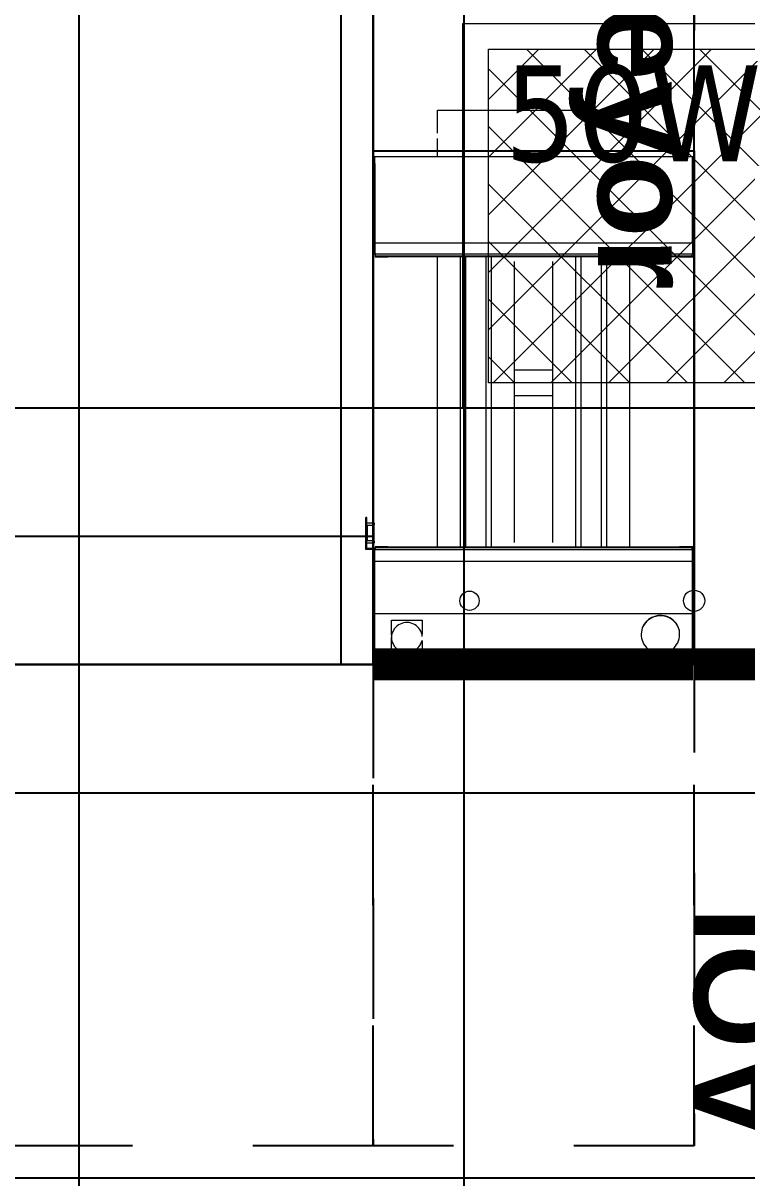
# Model space of a CAD drawing. Header units: centimetres. Extents: x 405564 to 502064, y 46284 to 60634.
# Drawn here: x 455251 to 455363.8, y 53962.5 to 54142.5 of the extents above; entities that cross this region are included whole.
import ezdxf
from ezdxf import colors
from ezdxf.entities.mleader import LeaderData, LeaderLine
from ezdxf.math import Vec2, Vec3
from ezdxf.xclip import XClip

# ---------------------------------------------------------------- set-up
doc = ezdxf.new("R2010")
doc.units = ezdxf.units.CM
doc.header["$XCLIPFRAME"] = 0
doc.linetypes.add('3+1_3b$0$DASHED', pattern=[0.25, 0.125, -0.125])
for name, color, linetype in [('---___EB_draft03_cihazlar', 8, 'Continuous'), ('0-KRCN-ASMATAVAN-130426', 8, 'Continuous'), ('AS_DUV', 8, 'Continuous'), ('AS_PYZ_BINA', 8, 'Continuous')]:
    doc.layers.add(name, color=color, linetype=linetype)
for name, color, linetype, lineweight in [('0-KRCN-AYDINLATMA-130426', 8, 'Continuous', 9), ('0-KRCN-MİMARİ-220526', 8, 'Continuous', 9), ('OL_Ic', 8, 'Continuous', 9)]:
    doc.layers.add(name, color=color, linetype=linetype, lineweight=lineweight)
doc.styles.add('Kalin02', font='arialbd.ttf')
doc.styles.add('Normal_ITL', font='swissi.ttf')
doc.styles.add('TAHOMA', font='tahoma.ttf')

# ---------------------------------------------------------------- blocks, each defined once
blk = doc.blocks.new('50W 60x60 cm  SIVA ALTI LED ARMATÜR')
at = {"layer": '0-KRCN-AYDINLATMA-130426'}
h = blk.add_hatch(dxfattribs=at)
h.set_pattern_fill('ANSI37', color=256, scale=0.2)
h.paths.add_polyline_path([(-2.6, 2.594), (2.6, 2.594), (2.6, -2.606), (-2.6, -2.606)])
for points in [[(-3, 2.994), (3, 2.994), (3, -3.007), (-3, -3.007)], [(-2.6, 2.594), (2.6, 2.594), (2.6, -2.606), (-2.6, -2.606)]]:
    blk.add_lwpolyline(points, close=True, dxfattribs=at)
at = {"layer": '0-KRCN-AYDINLATMA-130426', "insert": (-2.35, 2.344), "char_height": 1.5, "attachment_point": 1, "style": 'TAHOMA'}
blk.add_mtext_dynamic_manual_height_columns('{\\fTahoma|b0|i0|c162|p34;50W}', width=1.5, gutter_width=1.25, heights=[0], dxfattribs=at)
blk = doc.blocks.new('G$C27E741DA')
at = {"layer": '0-KRCN-AYDINLATMA-130426', "xscale": 10, "yscale": 10, "zscale": 10}
blk.add_blockref('50W 60x60 cm  SIVA ALTI LED ARMATÜR', (17285.47, 6978.47), dxfattribs=at)
blk = doc.blocks.new('REFLOW')
at = {"layer": '---___EB_draft03_cihazlar'}
for p, q in [((275624.62, -40403.96), (275473.62, -40403.96)), ((275604.62, -40832.75), (275604.62, -40403.96)), ((275624.62, -40832.75), (275624.62, -40403.96)), ((275624.62, -40408.96), (275473.62, -40408.96))]:
    blk.add_line(p, q, dxfattribs=at)
at = {"layer": '---___EB_draft03_cihazlar', "color": 1, "linetype": '3+1_3b$0$DASHED', "ltscale": 150}
blk.add_lwpolyline([(275398.62, -40403.96), (275699.62, -40403.96), (275699.62, -40868.96), (275398.62, -40868.96), (275398.62, -40403.96)], dxfattribs=at)
at = {"layer": '---___EB_draft03_cihazlar', "color": 1}
blk.add_lwpolyline([(275473.62, -40403.96), (275624.62, -40403.96), (275624.62, -40868.96), (275473.62, -40868.96), (275473.62, -40403.96)], dxfattribs=at)
blk = doc.blocks.new('AOI')
at = {"layer": '---___EB_draft03_cihazlar', "color": 1, "const_width": 5}
blk.add_lwpolyline([(274949.94, -39876.35), (274949.94, -39766.35)], dxfattribs=at)
at = {"layer": '---___EB_draft03_cihazlar', "color": 1, "linetype": '3+1_3b$0$DASHED', "ltscale": 150}
blk.add_lwpolyline([(274874.94, -39766.35), (275150.94, -39766.35), (275150.94, -39876.35), (274874.94, -39876.35)], close=True, dxfattribs=at)
at = {"layer": '---___EB_draft03_cihazlar', "color": 1}
blk.add_lwpolyline([(274949.94, -39766.35), (275075.94, -39766.35), (275075.94, -39876.35), (274949.94, -39876.35), (274949.94, -39766.35)], dxfattribs=at)
at = {"layer": '---___EB_draft03_cihazlar', "insert": (274874.94, -39766.35), "char_height": 15, "attachment_point": 1, "style": 'Kalin02'}
blk.add_mtext_dynamic_manual_height_columns('AOI', width=590.7316, gutter_width=750, heights=[137.08], dxfattribs=at)
blk = doc.blocks.new('Conveyor0.5M')
at = {"layer": '---___EB_draft03_cihazlar', "linetype": 'Continuous', "lineweight": 15}
for p, q in [((276846.57, -40180.96), (276847.67, -40180.96)), ((276846.57, -40180.98), (276846.57, -40180.96)), ((276846.57, -40181.16), (276846.57, -40180.98)), ((276846.57, -40230.66), (276846.57, -40181.16)), ((276847.67, -40181.16), (276846.57, -40181.16)), ((276847.67, -40180.96), (276854.52, -40180.96)), ((276847.67, -40181.16), (276861.82, -40181.16)), ((276858.79, -40181.16), (276847.67, -40181.16)), ((276854.92, -40180.96), (276854.52, -40180.96)), ((276854.92, -40180.96), (276861.82, -40180.96)), ((276860.02, -40181.16), (276858.86, -40181.16)), ((276860.02, -40230.66), (276860.02, -40181.16)), ((276860.07, -40181.16), (276861.72, -40181.16)), ((276861.82, -40180.86), (276862.12, -40180.86)), ((276862.12, -40180.96), (276861.82, -40180.96)), ((276861.82, -40180.96), (276861.82, -40181.16)), ((276861.82, -40181.21), (276861.82, -40181.16)), ((276861.82, -40181.16), (276861.82, -40230.66)), ((276862.12, -40181.21), (276861.82, -40181.21)), ((276862.12, -40180.86), (276862.24, -40180.86)), ((276862.12, -40229.86), (276862.12, -40180.86)), ((276862.12, -40180.86), (276862.12, -40229.85)), ((276862.24, -40180.96), (276862.12, -40180.96)), ((276862.12, -40180.96), (276862.12, -40181.96)), ((276862.12, -40181.96), (276862.12, -40180.96)), ((276862.24, -40181.21), (276862.12, -40181.21)), ((276862.12, -40181.21), (276862.12, -40182.21)), ((276862.12, -40182.21), (276862.12, -40181.21)), ((276862.12, -40181.96), (276862.12, -40229.61)), ((276862.12, -40182.21), (276862.12, -40229.86)), ((276862.24, -40180.86), (276862.24, -40228.86)), ((276862.24, -40182.96), (276862.24, -40180.96)), ((276862.24, -40183.21), (276862.24, -40181.21)), ((276907.4, -40180.86), (276907.52, -40180.86)), ((276907.4, -40228.86), (276907.4, -40180.86)), ((276907.52, -40180.96), (276907.4, -40180.96)), ((276907.4, -40180.96), (276907.4, -40182.96)), ((276907.52, -40181.21), (276907.4, -40181.21)), ((276907.4, -40181.21), (276907.4, -40183.21)), ((276907.52, -40180.86), (276907.82, -40180.86)), ((276907.52, -40180.86), (276907.52, -40229.86)), ((276907.52, -40229.85), (276907.52, -40180.86)), ((276907.82, -40180.96), (276907.52, -40180.96)), ((276907.52, -40181.96), (276907.52, -40180.96)), ((276907.52, -40180.96), (276907.52, -40181.96)), ((276907.82, -40181.21), (276907.52, -40181.21)), ((276907.52, -40182.21), (276907.52, -40181.21)), ((276907.52, -40181.21), (276907.52, -40182.21)), ((276907.52, -40229.61), (276907.52, -40181.96)), ((276907.52, -40229.86), (276907.52, -40182.21)), ((276907.67, -40180.86), (276907.67, -40180.96)), ((276907.82, -40181.16), (276907.67, -40181.16)), ((276907.67, -40181.16), (276907.67, -40181.21)), ((276907.82, -40181.16), (276907.82, -40180.96)), ((276907.92, -40180.96), (276907.82, -40180.96)), ((276907.92, -40181.16), (276907.82, -40181.16)), ((276907.82, -40230.66), (276907.82, -40181.16)), ((276913.32, -40180.96), (276907.92, -40180.96)), ((276917.81, -40181.16), (276907.92, -40181.16)), ((276909.57, -40181.16), (276907.92, -40181.16)), ((276910.79, -40181.16), (276909.62, -40181.16)), ((276909.62, -40230.66), (276909.62, -40181.16)), ((276917.81, -40181.16), (276910.86, -40181.16)), ((276913.73, -40180.96), (276913.32, -40180.96)), ((276917.81, -40180.96), (276913.73, -40180.96)), ((276917.81, -40181.16), (276917.81, -40180.96)), ((276924.19, -40180.96), (276917.81, -40180.96)), ((276924.19, -40181.16), (276917.81, -40181.16)), ((276917.81, -40230.66), (276917.81, -40181.16)), ((276925.72, -40180.96), (276924.19, -40180.96)), ((276925.72, -40181.16), (276924.19, -40181.16)), ((276925.72, -40181.16), (276925.72, -40180.96)), ((276925.72, -40230.66), (276925.72, -40181.16)), ((276862.12, -40182.96), (276862.24, -40182.96)), ((276862.12, -40183.18), (276862.14, -40183.18)), ((276862.12, -40183.21), (276862.24, -40183.21)), ((276862.14, -40183.28), (276862.12, -40183.28)), ((276862.12, -40183.43), (276862.14, -40183.43)), ((276862.14, -40183.53), (276862.12, -40183.53)), ((276862.14, -40228.38), (276862.14, -40183.18)), ((276862.19, -40183.18), (276862.14, -40183.18)), ((276862.14, -40228.63), (276862.14, -40183.43)), ((276862.19, -40183.43), (276862.14, -40183.43)), ((276862.19, -40228.38), (276862.19, -40183.18)), ((276862.19, -40228.63), (276862.19, -40183.43)), ((276907.45, -40183.18), (276907.45, -40228.38)), ((276907.45, -40183.43), (276907.45, -40228.63)), ((276907.5, -40183.18), (276907.5, -40228.38)), ((276907.5, -40183.43), (276907.5, -40228.63)), ((276921.07, -40183.16), (276921.02, -40183.16)), ((276839.37, -40220.91), (276839.37, -40190.91)), ((276839.47, -40190.91), (276839.37, -40190.91)), ((276842.96, -40190.91), (276839.47, -40190.91)), ((276846.57, -40190.91), (276843.78, -40190.91)), ((276907.45, -40190.91), (276862.19, -40190.91)), ((276907.45, -40194.5), (276862.19, -40194.5)), ((276907.45, -40195.32), (276862.19, -40195.32)), ((276907.45, -40198.5), (276862.19, -40198.5)), ((276907.45, -40199.32), (276862.19, -40199.32)), ((276906.72, -40202.91), (276862.92, -40202.91)), ((276879.87, -40202.91), (276879.87, -40208.91)), ((276883.87, -40202.91), (276883.87, -40208.91)), ((276906.72, -40208.91), (276862.92, -40208.91)), ((276907.45, -40212.5), (276862.19, -40212.5)), ((276907.45, -40213.32), (276862.19, -40213.32)), ((276907.45, -40216.5), (276862.19, -40216.5)), ((276907.45, -40217.32), (276862.19, -40217.32)), ((276839.47, -40220.91), (276839.37, -40220.91)), ((276842.96, -40220.91), (276839.47, -40220.91)), ((276846.57, -40220.91), (276843.78, -40220.91)), ((276907.45, -40220.91), (276862.19, -40220.91)), ((276918.84, -40225.66), (276918.84, -40223.26)), ((276918.84, -40223.26), (276921.03, -40223.26)), ((276921.98, -40223.26), (276923.51, -40223.26)), ((276923.51, -40223.26), (276923.51, -40224.39)), ((276918.84, -40228.06), (276918.84, -40225.66)), ((276923.51, -40226.93), (276923.51, -40228.06)), ((276862.12, -40228.28), (276862.14, -40228.28)), ((276862.14, -40228.38), (276862.12, -40228.38)), ((276862.12, -40228.53), (276862.14, -40228.53)), ((276862.24, -40228.61), (276862.12, -40228.61)), ((276862.14, -40228.63), (276862.12, -40228.63)), ((276862.24, -40228.86), (276862.12, -40228.86)), ((276862.19, -40228.38), (276862.14, -40228.38)), ((276862.19, -40228.63), (276862.14, -40228.63)), ((276862.24, -40230.61), (276862.24, -40228.61)), ((276907.52, -40228.61), (276907.4, -40228.61)), ((276907.4, -40228.61), (276907.4, -40230.61)), ((276907.52, -40228.86), (276907.4, -40228.86)), ((276907.45, -40228.38), (276907.5, -40228.38)), ((276907.45, -40228.63), (276907.5, -40228.63)), ((276907.5, -40228.28), (276907.52, -40228.28)), ((276907.52, -40228.38), (276907.5, -40228.38)), ((276907.5, -40228.53), (276907.52, -40228.53)), ((276907.52, -40228.63), (276907.5, -40228.63)), ((276921.17, -40228.06), (276918.84, -40228.06)), ((276921.17, -40228.06), (276921.53, -40228.06)), ((276923.51, -40228.06), (276921.53, -40228.06)), ((276846.57, -40230.84), (276846.57, -40230.66)), ((276847.67, -40230.66), (276846.57, -40230.66)), ((276846.57, -40230.86), (276846.57, -40230.84)), ((276847.67, -40230.86), (276846.57, -40230.86)), ((276847.67, -40230.66), (276861.82, -40230.66)), ((276858.79, -40230.66), (276847.67, -40230.66)), ((276847.67, -40230.86), (276854.52, -40230.86)), ((276854.52, -40230.86), (276854.92, -40230.86)), ((276854.92, -40230.86), (276861.82, -40230.86)), ((276860.02, -40230.66), (276858.86, -40230.66)), ((276860.07, -40230.66), (276861.72, -40230.66)), ((276861.82, -40230.61), (276862.12, -40230.61)), ((276861.82, -40230.66), (276861.82, -40230.61)), ((276861.82, -40230.66), (276861.82, -40230.86)), ((276862.12, -40229.61), (276862.12, -40230.61)), ((276862.12, -40230.61), (276862.24, -40230.61)), ((276903.65, -40231.91), (276903.65, -40230.76)), ((276903.65, -40230.76), (276903.95, -40230.76)), ((276906.55, -40230.76), (276903.95, -40230.76)), ((276904.1, -40230.83), (276904.1, -40231.83)), ((276906.4, -40230.83), (276904.1, -40230.83)), ((276906.4, -40231.83), (276906.4, -40230.83)), ((276906.55, -40230.76), (276906.85, -40230.76)), ((276906.85, -40230.76), (276906.85, -40231.91)), ((276907.4, -40230.61), (276907.52, -40230.61)), ((276907.52, -40230.61), (276907.52, -40229.61)), ((276907.52, -40230.61), (276907.82, -40230.61)), ((276907.67, -40230.61), (276907.67, -40230.66)), ((276907.82, -40230.66), (276907.67, -40230.66)), ((276907.67, -40230.66), (276907.67, -40231.91)), ((276907.82, -40230.86), (276907.82, -40230.66)), ((276907.92, -40230.66), (276907.82, -40230.66)), ((276907.82, -40230.86), (276907.82, -40232.06)), ((276907.92, -40230.86), (276907.82, -40230.86)), ((276917.81, -40230.66), (276907.92, -40230.66)), ((276909.57, -40230.66), (276907.92, -40230.66)), ((276913.32, -40230.86), (276907.92, -40230.86)), ((276910.79, -40230.66), (276909.62, -40230.66)), ((276917.81, -40230.66), (276910.86, -40230.66)), ((276913.32, -40230.86), (276913.73, -40230.86)), ((276917.81, -40230.86), (276913.73, -40230.86)), ((276917.81, -40230.86), (276917.81, -40230.66)), ((276924.19, -40230.66), (276917.81, -40230.66)), ((276924.19, -40230.86), (276917.81, -40230.86)), ((276925.72, -40230.66), (276924.19, -40230.66)), ((276925.72, -40230.86), (276924.19, -40230.86)), ((276925.72, -40230.86), (276925.72, -40230.66)), ((276902.82, -40231.91), (276902.82, -40232.06)), ((276903.12, -40231.91), (276902.82, -40231.91)), ((276903.12, -40232.06), (276902.82, -40232.06)), ((276907.67, -40231.91), (276903.12, -40231.91)), ((276907.82, -40232.06), (276903.12, -40232.06)), ((276904.1, -40231.83), (276906.4, -40231.83))]:
    blk.add_line(p, q, dxfattribs=at)
at = {"layer": '---___EB_draft03_cihazlar', "color": 1, "const_width": 5}
blk.add_lwpolyline([(276925.72, -40181.06), (276925.72, -40230.91)], dxfattribs=at)
at = {"layer": '---___EB_draft03_cihazlar', "color": 1, "linetype": '3+1_3b$0$DASHED', "ltscale": 150}
blk.add_lwpolyline([(276770.72, -40180.91), (277000.72, -40180.91), (277000.72, -40230.91), (276770.72, -40230.91), (276770.72, -40180.91)], dxfattribs=at)
at = {"layer": '---___EB_draft03_cihazlar', "color": 1}
blk.add_lwpolyline([(276845.72, -40180.91), (276925.72, -40180.91), (276925.72, -40230.91), (276845.72, -40230.91), (276845.72, -40180.91)], dxfattribs=at)
at = {"layer": '---___EB_draft03_cihazlar', "linetype": 'Continuous', "lineweight": 15, "flags": 128}
for points in [[(276921.02, -40183.16), (276920.78, -40183.17), (276920.46, -40183.21), (276920.16, -40183.29), (276919.86, -40183.41), (276919.58, -40183.55), (276919.31, -40183.73), (276919.07, -40183.93), (276918.85, -40184.16), (276918.65, -40184.41), (276918.48, -40184.69), (276918.34, -40184.98), (276918.23, -40185.29), (276918.16, -40185.6), (276918.11, -40185.92), (276918.11, -40186.25), (276918.13, -40186.57), (276918.19, -40186.89), (276918.29, -40187.2), (276918.41, -40187.5), (276918.57, -40187.78), (276918.75, -40188.04), (276918.97, -40188.29), (276919.2, -40188.5), (276919.46, -40188.69), (276919.73, -40188.85), (276920.02, -40188.98), (276920.33, -40189.07), (276920.64, -40189.13), (276920.95, -40189.16), (276921.02, -40189.16)], [(276920.82, -40183.17), (276920.51, -40183.21), (276920.2, -40183.29), (276919.91, -40183.41), (276919.63, -40183.55), (276919.36, -40183.73), (276919.12, -40183.93), (276918.89, -40184.16), (276918.7, -40184.41), (276918.53, -40184.69), (276918.39, -40184.98), (276918.28, -40185.29), (276918.2, -40185.6), (276918.16, -40185.92), (276918.15, -40186.25), (276918.18, -40186.57), (276918.24, -40186.89), (276918.33, -40187.2), (276918.46, -40187.5), (276918.62, -40187.78), (276918.8, -40188.04), (276919.01, -40188.29), (276919.25, -40188.5), (276919.5, -40188.69), (276919.78, -40188.85), (276920.07, -40188.98), (276920.37, -40189.07), (276920.68, -40189.13), (276921, -40189.16), (276921.31, -40189.15), (276921.63, -40189.1), (276921.93, -40189.02), (276922.23, -40188.91), (276922.51, -40188.77), (276922.78, -40188.59), (276923.02, -40188.39), (276923.24, -40188.16), (276923.44, -40187.9), (276923.61, -40187.63), (276923.75, -40187.34), (276923.86, -40187.03), (276923.93, -40186.72), (276923.98, -40186.39), (276923.98, -40186.07), (276923.96, -40185.75), (276923.9, -40185.43), (276923.8, -40185.12), (276923.68, -40184.82), (276923.52, -40184.54), (276923.34, -40184.27), (276923.12, -40184.03), (276922.89, -40183.81), (276922.63, -40183.63), (276922.36, -40183.47), (276922.07, -40183.34), (276921.76, -40183.24), (276921.45, -40183.18), (276921.14, -40183.16), (276920.82, -40183.17)], [(276921.38, -40223.26), (276921.1, -40223.3), (276920.82, -40223.37), (276920.55, -40223.48), (276920.3, -40223.62), (276920.06, -40223.79), (276919.85, -40223.99), (276919.67, -40224.21), (276919.51, -40224.46), (276919.38, -40224.72), (276919.28, -40225), (276919.22, -40225.29), (276919.2, -40225.58), (276919.2, -40225.88), (276919.25, -40226.17), (276919.33, -40226.46), (276919.44, -40226.73), (276919.58, -40226.98), (276919.76, -40227.22), (276919.96, -40227.43), (276920.18, -40227.62), (276920.42, -40227.77), (276920.68, -40227.9), (276920.96, -40227.99), (276921.24, -40228.04), (276921.53, -40228.06), (276921.81, -40228.04), (276922.1, -40227.99), (276922.37, -40227.9), (276922.63, -40227.77), (276922.87, -40227.62), (276923.1, -40227.43), (276923.3, -40227.22), (276923.47, -40226.98), (276923.61, -40226.73), (276923.73, -40226.46), (276923.81, -40226.17), (276923.85, -40225.88), (276923.86, -40225.58), (276923.83, -40225.29), (276923.77, -40225), (276923.68, -40224.72), (276923.55, -40224.46), (276923.39, -40224.21), (276923.2, -40223.99), (276922.99, -40223.79), (276922.76, -40223.62), (276922.5, -40223.48), (276922.23, -40223.37), (276921.98, -40223.3)]]:
    blk.add_lwpolyline(points, dxfattribs=at)
at = {"layer": '---___EB_draft03_cihazlar', "linetype": 'Continuous', "lineweight": 15}
for centre, radius in [((276915.81, -40180.91), 1.65), ((276915.81, -40215.91), 1.5)]:
    blk.add_circle(centre, radius, dxfattribs=at)
for points, knots in [([(276846.57, -40181), (276846.57, -40181), (276846.57, -40181.02), (276846.57, -40180.99), (276846.57, -40180.96), (276846.57, -40180.96)], [0, 0, 0, 0, 0.052266, 0.883064, 1, 1, 1, 1]), ([(276854.92, -40180.96), (276854.9, -40180.97), (276854.84, -40180.99), (276854.73, -40181.01), (276854.61, -40181), (276854.54, -40180.97), (276854.52, -40180.96)], [0, 0, 0, 0, 0.162259, 0.462444, 0.828584, 1, 1, 1, 1]), ([(276913.73, -40180.96), (276913.7, -40180.97), (276913.63, -40181), (276913.51, -40181.02), (276913.4, -40180.99), (276913.34, -40180.97), (276913.32, -40180.96)], [0, 0, 0, 0, 0.180493, 0.539525, 0.833186, 1, 1, 1, 1]), ([(276925.72, -40181.16), (276925.72, -40181.16), (276925.71, -40181.16), (276925.63, -40181.16), (276925.49, -40181.16), (276925.3, -40181.16), (276925.07, -40181.16), (276924.79, -40181.16), (276924.5, -40181.16), (276924.29, -40181.16), (276924.19, -40181.16)], [0, 0, 0, 0, 0.1188962, 0.2428755, 0.3704871, 0.5000004, 0.6295123, 0.7571256, 0.8811033, 1, 1, 1, 1]), ([(276846.57, -40230.86), (276846.57, -40230.86), (276846.57, -40230.83), (276846.57, -40230.8), (276846.57, -40230.81), (276846.57, -40230.81)], [0, 0, 0, 0, 0.116936, 0.947734, 1, 1, 1, 1]), ([(276854.52, -40230.86), (276854.54, -40230.85), (276854.61, -40230.82), (276854.73, -40230.8), (276854.84, -40230.82), (276854.9, -40230.85), (276854.92, -40230.86)], [0, 0, 0, 0, 0.171416, 0.537556, 0.837741, 1, 1, 1, 1]), ([(276913.32, -40230.86), (276913.34, -40230.85), (276913.4, -40230.82), (276913.51, -40230.8), (276913.63, -40230.82), (276913.7, -40230.85), (276913.73, -40230.86)], [0, 0, 0, 0, 0.166814, 0.460475, 0.819507, 1, 1, 1, 1])]:
    blk.add_open_spline(points, degree=3, knots=knots, dxfattribs=at)
at = {"layer": '---___EB_draft03_cihazlar', "insert": (276770.72, -40180.91), "char_height": 15, "attachment_point": 1, "style": 'Kalin02'}
blk.add_mtext_dynamic_manual_height_columns('Conveyor \\P0.5M', width=590.7316, gutter_width=750, heights=[137.08], dxfattribs=at)
blk = doc.blocks.new('A$Ca63a641c')
at = {"layer": 'AS_PYZ_BINA'}
ml = blk.add_multileader_mtext('Standard', dxfattribs=at)
ml.set_content('EST boyalı panel çit ve panel çit kapı (AS 51.101)', color=256, style='Normal_ITL')
ml.set_leader_properties()
ml.build(insert=Vec2(0, 0))
ml.multileader.update_dxf_attribs({"dogleg_length": 0.379, "arrow_head_size": 17.04, "scale": 75})
ctx = ml.context
ctx.base_point, ctx.scale, ctx.char_height, ctx.arrow_head_size, ctx.landing_gap_size, ctx.plane_origin = Vec3(140.51, 464.3), 75, 20, 17.04, 14.2, Vec3(92.51, 620.11)
notes = []
notes.append((ctx, [(0, (1, 1, 0), (112.11, 464.3), (1, 0), 28.4, [(0, [(68.5, 410)], 0, [])])]))
ctx.mtext.insert, ctx.mtext.width, ctx.mtext.flow_direction = Vec3(154.71, 477.51), 604.5634, 5
for ctx, leaders in notes:
    for number, flags, end, landing, length, lines in leaders:
        leader = LeaderData()
        leader.index, (leader.has_last_leader_line, leader.has_dogleg_vector, leader.attachment_direction) = number, flags
        leader.last_leader_point, leader.dogleg_vector, leader.dogleg_length = Vec3(end), Vec3(landing), length
        for number, points, colour, breaks in lines:
            line = LeaderLine()
            line.index, line.vertices, line.color, line.breaks = number, Vec3.list(points), colors.encode_raw_color(colour), breaks
            leader.lines.append(line)
        ctx.leaders.append(leader)
blk = doc.blocks.new('A$C85dec720')
at = {"layer": 'OL_Ic'}
blk.add_blockref('A$Ca63a641c', (5315.08, 5344.25, 28.4), dxfattribs=at)
blk = doc.blocks.new('A$C6A10300A')
at = {"layer": '---___EB_draft03_cihazlar'}
for name, p, rotation in [('REFLOW', (57645.47, 269033.17), 270), ('AOI', (-22474.84, -281541.39), 90), ('Conveyor0.5M', (57472.42, 270334.27), 270)]:
    blk.add_blockref(name, p, dxfattribs=dict(at, rotation=rotation))
at = {"layer": 'AS_DUV'}
ref = blk.add_blockref('A$C85dec720', (28900.96, -17748.98), dxfattribs=dict(at, rotation=105.0255580063709))
XClip(ref).set_block_clipping_path([(6220.3367769278, 6783.7313721173), (4126.4071464743, -1017.0000000052), (7354.8298234051, -1883.5969356479), (9448.7594538586, 5917.1344364745)])

msp = doc.modelspace()

# ---------------------------------------------------------------- linework, layer by layer
at = {"layer": '0-KRCN-ASMATAVAN-130426'}
for p, q in [((455259.75, 53542.56), (455259.75, 54322.56)), ((455319.75, 53542.56), (455319.75, 54322.56)), ((454959.75, 54082.56), (455739.75, 54082.56)), ((454959.75, 54022.56), (455739.75, 54022.56)), ((454959.75, 53962.56), (455739.75, 53962.56))]:
    msp.add_line(p, q, dxfattribs=at)

# ---------------------------------------------------------------- block references
at = {"layer": '0-KRCN-AYDINLATMA-130426'}
msp.add_blockref('G$C27E741DA', (438064.07, 47134.02), dxfattribs=at)

# ---------------------------------------------------------------- next in the draw order: block references
at = {"layer": '0-KRCN-MİMARİ-220526'}
msp.add_blockref('A$C6A10300A', (438064.07, 60634.02), dxfattribs=at)

doc.saveas('drawing.dxf')
